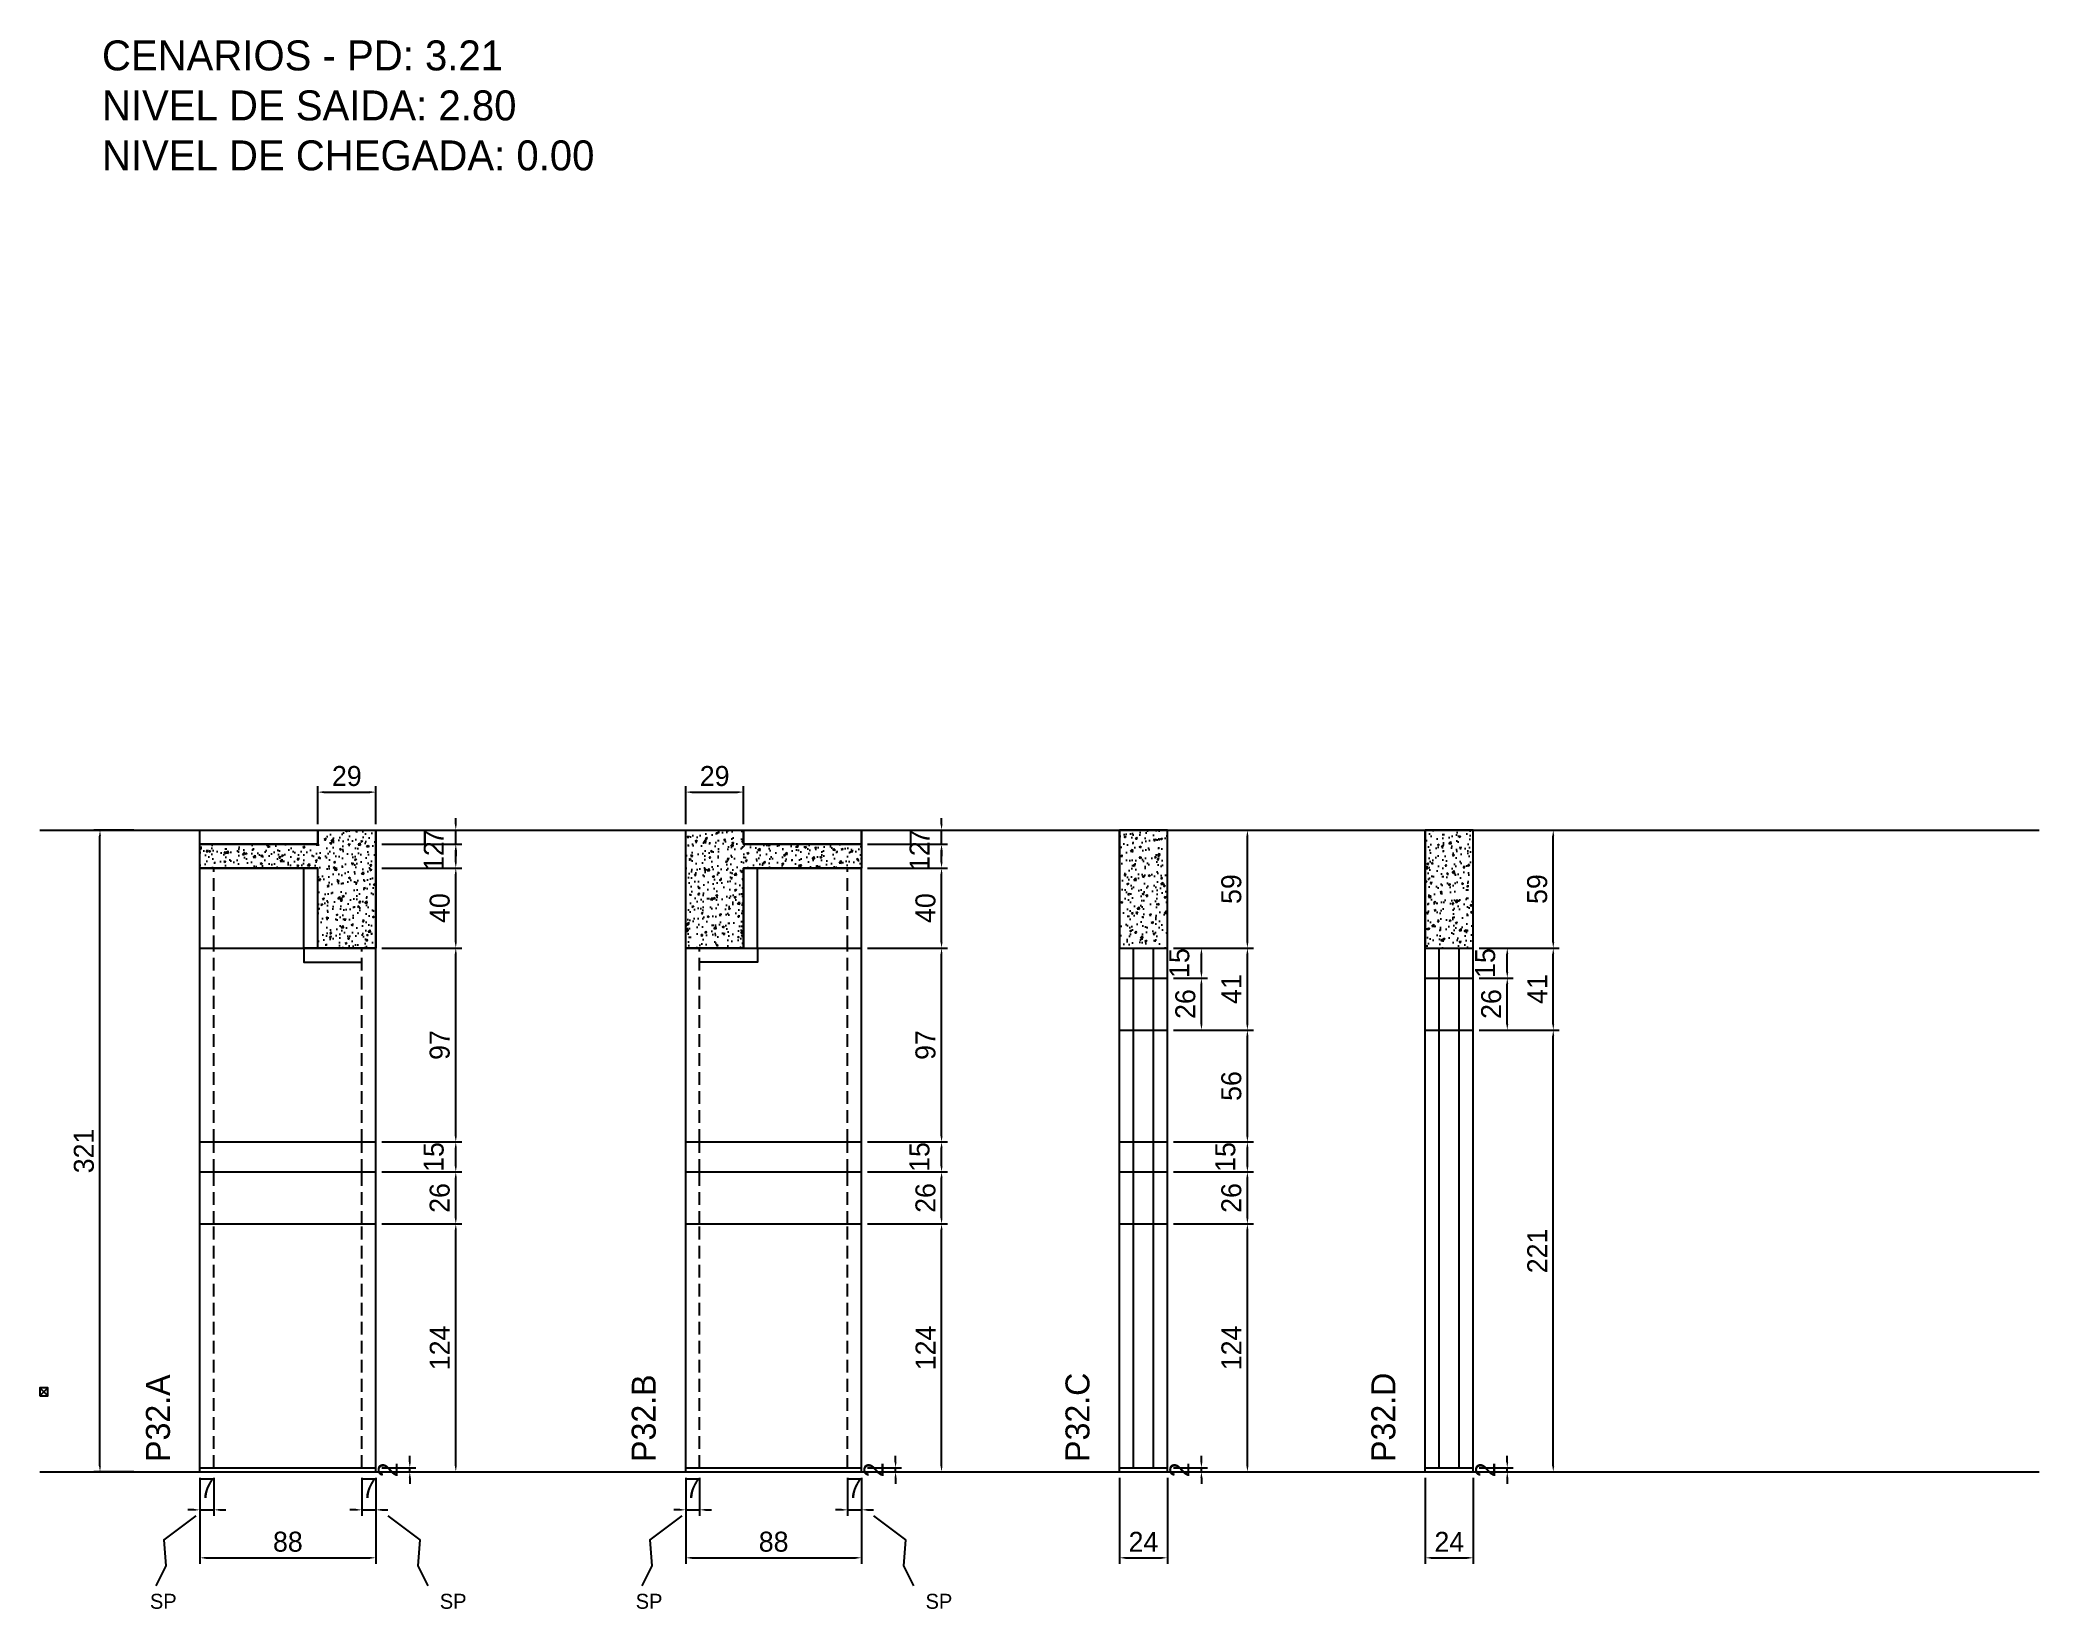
# Model space of a CAD drawing. Header units: centimetres. Extents: x 0 to 1000, y -490 to 295.
import ezdxf

# ---------------------------------------------------------------- set-up
doc = ezdxf.new("R2010")
doc.units = ezdxf.units.CM
doc.linetypes.add('DASHED', pattern=[2, -2])
doc.linetypes.add('HIDDEN', pattern=[9.525, 6.35, -3.175])
for name, color, linetype in [('COTA', 241, 'Continuous'), ('NOMENCLATURA', 7, 'Continuous'), ('Nível', 160, 'Continuous'), ('Painéis', 200, 'Continuous'), ('SARR_2.2x7', 40, 'Continuous'), ('Sarrafo de Pressão', 42, 'HIDDEN'), ('texto', 7, 'Continuous')]:
    doc.layers.add(name, color=color, linetype=linetype)
doc.dimstyles.new('PAINEL', dxfattribs={"dimtxt": 10, "dimasz": 3, "dimexe": 3, "dimexo": 3, "dimgap": 3, "dimtad": 1, "dimcen": 2.5, "dimclrd": 4, "dimclre": 4, "dimclrt": 240, "dimazin": 3, "dimtfac": 1, "dimtmove": 0, "dimatfit": 3})

# ---------------------------------------------------------------- blocks, each defined once
blk = doc.blocks.new('MULDURA')
at = {"layer": 'Paineis'}
for p, q in [((0, 0), (4, 4)), ((4, 0), (0, 4))]:
    blk.add_line(p, q, dxfattribs=at)
blk.add_lwpolyline([(0, 0), (4, 0), (4, 4), (0, 4)], close=True, dxfattribs=at)

msp = doc.modelspace()

# ---------------------------------------------------------------- hatches: boundary and pattern name
at = {"layer": 'COTA'}
h = msp.add_hatch(dxfattribs=at)
h.set_pattern_fill('AR-CONC', color=256, scale=0.05)
h.paths.add_polyline_path([(168, -159), (139, -159), (139, -119), (80, -119), (80, -107), (139, -107), (139, -100), (168, -100), (168, -107), (168, -119)])
h = msp.add_hatch(dxfattribs=at)
h.set_pattern_fill('AR-CONC', color=256, scale=0.05)
h.paths.add_polyline_path([(352, -159), (323, -159), (323, -119), (323, -107), (323, -100), (352, -100), (352, -107), (411, -107), (411, -119), (352, -119)])
h = msp.add_hatch(dxfattribs=at)
h.set_pattern_fill('AR-CONC', color=256, scale=0.05)
h.paths.add_polyline_path([(564, -159), (564, -100), (540, -100), (540, -159)])
h = msp.add_hatch(dxfattribs=at)
h.set_pattern_fill('AR-CONC', color=256, scale=0.05)
h.paths.add_polyline_path([(717, -159), (717, -100), (693, -100), (693, -159)])

# ---------------------------------------------------------------- linework, layer by layer
for p, q in [((80, -107), (80, -100)), ((139, -100), (168, -100)), ((139, -107), (139, -100)), ((168, -159), (168, -100)), ((323, -100), (352, -100)), ((323, -159), (323, -100)), ((352, -107), (352, -100)), ((411, -107), (411, -100)), ((540, -159), (540, -100)), ((540, -100), (564, -100)), ((564, -159), (564, -100)), ((693, -159), (693, -100)), ((693, -100), (717, -100)), ((717, -159), (717, -100)), ((139, -159), (168, -159)), ((323, -159), (352, -159))]:
    msp.add_line(p, q, dxfattribs=at)
for points in [[(168, -159), (139, -159), (139, -119), (80, -119), (80, -107), (139, -107), (139, -100), (168, -100), (168, -107), (168, -119)], [(352, -159), (323, -159), (323, -119), (323, -107), (323, -100), (352, -100), (352, -107), (411, -107), (411, -119), (352, -119)], [(564, -159), (564, -100), (540, -100), (540, -159)], [(717, -159), (717, -100), (693, -100), (693, -159)]]:
    msp.add_lwpolyline(points, close=True, dxfattribs=at)
at = {"layer": 'COTA', "color": 4}
for points in [[(78, -443), (62, -455), (63, -468), (58, -478)], [(174, -443), (190, -455), (189, -468), (194, -478)], [(321, -443), (305, -455), (306, -468), (301, -478)], [(417, -443), (433, -455), (432, -468), (437, -478)]]:
    msp.add_lwpolyline(points, dxfattribs=at)
at = {"layer": 'Nível', "linetype": 'DASHED'}
for points in [[(0, -100), (1000, -100)], [(0, -421), (1000, -421)]]:
    msp.add_lwpolyline(points, dxfattribs=at)
at = {"layer": 'Painéis'}
for p, q in [((80, -421), (80, -100)), ((80, -119), (139, -119)), ((139, -159), (139, -119)), ((352, -119), (411, -119)), ((352, -159), (352, -119)), ((411, -421), (411, -119)), ((80, -159), (139, -159)), ((168, -421), (168, -159)), ((323, -421), (323, -159)), ((352, -159), (411, -159)), ((540, -159), (564, -159)), ((540, -421), (540, -159)), ((564, -421), (564, -159)), ((693, -159), (717, -159)), ((693, -421), (693, -159)), ((717, -421), (717, -159)), ((540, -174), (564, -174)), ((693, -174), (717, -174)), ((540, -200), (564, -200)), ((693, -200), (717, -200)), ((80, -256), (168, -256)), ((323, -256), (411, -256)), ((540, -256), (564, -256)), ((80, -271), (168, -271)), ((323, -271), (411, -271)), ((540, -271), (564, -271)), ((80, -297), (168, -297)), ((323, -297), (411, -297)), ((540, -297), (564, -297)), ((80, -419), (168, -419)), ((323, -419), (411, -419)), ((540, -419), (564, -419)), ((693, -419), (717, -419))]:
    msp.add_line(p, q, dxfattribs=at)
for points in [[(80, -107), (80, -100), (139, -100), (139, -107)], [(352, -107), (352, -100), (411, -100), (411, -107)]]:
    msp.add_lwpolyline(points, close=True, dxfattribs=at)
at = {"layer": 'SARR_2.2x7'}
for p, q in [((80, -107), (139, -107)), ((352, -107), (411, -107))]:
    msp.add_line(p, q, dxfattribs=at)
for points in [[(132, -159), (132, -119)], [(359, -159), (359, -119)], [(139, -159), (132, -159), (132, -166), (161, -166)], [(352, -159), (359, -159), (359, -166), (330, -166)], [(547, -174), (547, -159)], [(557, -174), (557, -159)], [(700, -174), (700, -159)], [(710, -174), (710, -159)], [(547, -200), (547, -174)], [(557, -200), (557, -174)], [(700, -200), (700, -174)], [(710, -200), (710, -174)], [(547, -256), (547, -200)], [(557, -256), (557, -200)], [(700, -419), (700, -200)], [(710, -419), (710, -200)], [(547, -271), (547, -256)], [(557, -271), (557, -256)], [(547, -297), (547, -271)], [(557, -297), (557, -271)], [(547, -419), (547, -297)], [(557, -419), (557, -297)]]:
    msp.add_lwpolyline(points, dxfattribs=at)
at = {"layer": 'Sarrafo de Pressão', "linetype": 'HIDDEN'}
for points in [[(87, -159), (87, -119)], [(404, -159), (404, -119)], [(87, -256), (87, -159)], [(161, -256), (161, -159)], [(330, -256), (330, -159)], [(404, -256), (404, -159)], [(87, -271), (87, -256)], [(161, -271), (161, -256)], [(330, -271), (330, -256)], [(404, -271), (404, -256)], [(87, -297), (87, -271)], [(161, -297), (161, -271)], [(330, -297), (330, -271)], [(404, -297), (404, -271)], [(87, -419), (87, -297)], [(161, -419), (161, -297)], [(330, -419), (330, -297)], [(404, -419), (404, -297)]]:
    msp.add_lwpolyline(points, dxfattribs=at)

# ---------------------------------------------------------------- block references
at = {"layer": 'COTA'}
msp.add_blockref('MULDURA', (0, -383), dxfattribs=at)

# ---------------------------------------------------------------- texts
at = {"layer": 'NOMENCLATURA'}
for s, p in [('CENARIOS - PD: 3.21', (31, 280)), ('NIVEL DE SAIDA: 2.80', (31, 255)), ('NIVEL DE CHEGADA: 0.00', (31, 230))]:
    msp.add_text(s, height=15, dxfattribs=at).set_placement(p)
for s, p in [('P32.A', (65, -416)), ('P32.B', (308, -416)), ('P32.C', (525, -416)), ('P32.D', (678, -416))]:
    msp.add_text(s, height=12, rotation=90, dxfattribs=at).set_placement(p)
at = {"layer": 'texto', "color": 4, "char_height": 7.5, "attachment_point": 1}
for insert in [(55, -482), (200, -482), (298, -482), (443, -482)]:
    msp.add_mtext('SP', dxfattribs=dict(at, insert=insert))

# ---------------------------------------------------------------- dimensions: what is measured, and where the dimension line sits
at = {"layer": 'COTA', "color": 4}
for base, p1, p2 in [((139, -81), (139, -100), (168, -100)), ((323, -81), (323, -100), (352, -100)), ((80, -440), (80, -421), (87, -421)), ((80, -464), (80, -421), (168, -421)), ((161, -440), (161, -421), (168, -421)), ((323, -440), (323, -421), (330, -421)), ((323, -464), (323, -421), (411, -421)), ((404, -440), (404, -421), (411, -421)), ((540, -464), (540, -421), (564, -421)), ((693, -464), (693, -421), (717, -421))]:
    msp.add_linear_dim(base=base, p1=p1, p2=p2, dimstyle='PAINEL', dxfattribs=at).render()
at = {"layer": 'COTA'}
msp.add_linear_dim(base=(30, -421), p1=(50, -421), p2=(50, -100), angle=90, dimstyle='PAINEL', dxfattribs=at).render()
at = {"layer": 'COTA', "color": 4}
for base, p1, p2 in [((208, -107), (168, -107), (168, -100)), ((451, -107), (411, -107), (411, -100)), ((604, -159), (564, -159), (564, -100)), ((757, -159), (717, -159), (717, -100)), ((208, -119), (168, -119), (168, -107)), ((451, -119), (411, -119), (411, -107)), ((208, -159), (168, -159), (168, -119)), ((451, -159), (411, -159), (411, -119)), ((208, -256), (168, -256), (168, -159)), ((451, -256), (411, -256), (411, -159)), ((581, -174), (564, -174), (564, -159)), ((604, -200), (564, -200), (564, -159)), ((734, -174), (717, -174), (717, -159)), ((757, -200), (717, -200), (717, -159)), ((581, -200), (564, -200), (564, -174)), ((734, -200), (717, -200), (717, -174)), ((604, -256), (564, -256), (564, -200)), ((757, -421), (717, -421), (717, -200)), ((208, -271), (168, -271), (168, -256)), ((451, -271), (411, -271), (411, -256)), ((604, -271), (564, -271), (564, -256)), ((208, -297), (168, -297), (168, -271)), ((451, -297), (411, -297), (411, -271)), ((604, -297), (564, -297), (564, -271)), ((208, -421), (168, -421), (168, -297)), ((451, -421), (411, -421), (411, -297)), ((604, -421), (564, -421), (564, -297)), ((185, -421), (168, -421), (168, -419)), ((428, -421), (411, -421), (411, -419)), ((581, -421), (564, -421), (564, -419)), ((734, -421), (717, -421), (717, -419))]:
    msp.add_linear_dim(base=base, p1=p1, p2=p2, angle=90, dimstyle='PAINEL', dxfattribs=at).render()

doc.saveas('drawing.dxf')
